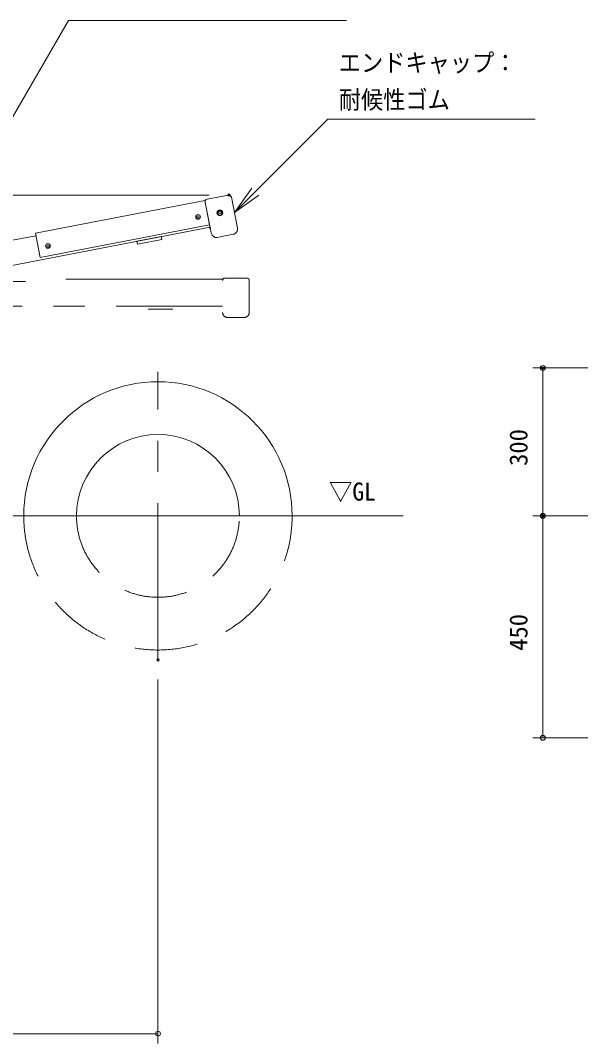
# Model space of a CAD drawing. Units: millimetres at full size, sheet at 1:10; details may follow other scales. Extents: x 5 to 8405, y -9 to 5949.
# Drawn here: x 2688 to 3823, y 1109 to 3184 of the extents above; entities that cross this region are included whole.
import ezdxf
from ezdxf.enums import TextEntityAlignment as Align

# ---------------------------------------------------------------- set-up
doc = ezdxf.new("R2010")
doc.units = ezdxf.units.MM
doc.header["$LTSCALE"] = 10
doc.header["$PDMODE"] = 32
doc.header["$PDSIZE"] = 5
for name, pattern in [('USER1', [19.05, 12.7, -6.35]), ('USER2', [50.8, 31.75, -6.35, 6.35, -6.35]), ('USER3', [63.5, 31.75, -6.35, 6.35, -6.35, 6.35, -6.35])]:
    doc.linetypes.add(name, pattern=pattern)
doc.layers.add('LY_5', color=7, linetype='Continuous', lineweight=0)
doc.layers.add('LY_6', color=7, linetype='Continuous', lineweight=0)
doc.styles.add('ＭＳ ゴシック', font='')
doc.styles.get('ＭＳ ゴシック').set_extended_font_data('MS Gothic')

# ---------------------------------------------------------------- blocks, each defined once
blk = doc.blocks.new('-016-_DOTBLANK')
at = {"color": 7, "linetype": 'Continuous', "lineweight": 0}
blk.add_line((-0.5, 0), (-1, 0), dxfattribs=at)
blk.add_circle((0, 0), 0.5, dxfattribs=at)
blk = doc.blocks.new('-003-_U3')
at = {"color": 7, "linetype": 'Continuous', "lineweight": 0}
for p, q in [((-1, 0.1667), (0, 0)), ((0, 0), (-1, 0)), ((-1, -0.1667), (0, 0))]:
    blk.add_line(p, q, dxfattribs=at)

msp = doc.modelspace()

# ---------------------------------------------------------------- linework, layer by layer
at = {"layer": 'LY_5'}
for p, q in [((3109.91, 2829.78), (3066.71, 2821.45)), ((3115.77, 2825.82), (3127.98, 2762.48)), ((3062.18, 2818.54), (2718.5, 2752.3)), ((3071.64, 2769.45), (3062.18, 2818.54)), ((3062.94, 2814.62), (3062.75, 2815.6)), ((3073.34, 2760.61), (3062.94, 2814.62)), ((2331.49, 2621.69), (3072.59, 2764.54)), ((2727.97, 2703.2), (3071.64, 2769.45)), ((3071.61, 2764.35), (3072.59, 2764.54)), ((3072.17, 2761.4), (3071.61, 2764.35)), ((3073.16, 2761.59), (3072.17, 2761.4)), ((3074.95, 2752.26), (3073.34, 2760.61)), ((1735.56, 2557.75), (2719.45, 2747.39)), ((2718.5, 2752.3), (2727.97, 2703.2)), ((2924.32, 2735.96), (2973.41, 2745.42)), ((2974.55, 2739.53), (2925.45, 2730.07)), ((2973.41, 2745.42), (2974.55, 2739.53)), ((3119.65, 2750.19), (3087.25, 2743.94)), ((2925.45, 2730.07), (2924.32, 2735.96)), ((2277.25, 2179.18), (3464, 2179.18))]:
    msp.add_line(p, q, dxfattribs=at)
at = {"layer": 'LY_5', "linetype": 'USER3'}
for p, q in [((3098, 2659.43), (2748, 2659.43)), ((3147, 2661.43), (3103, 2661.43)), ((3152, 2656.43), (3152, 2591.93)), ((1746, 2654.43), (2748, 2654.43)), ((2247, 2604.43), (3098, 2604.43)), ((2997, 2598.43), (2947, 2598.43)), ((3141.5, 2581.43), (3108.5, 2581.43))]:
    msp.add_line(p, q, dxfattribs=at)
at = {"layer": 'LY_5', "linetype": 'USER2'}
msp.add_line((2967, 1887.18), (2967, 2471.18), dxfattribs=at)
at = {"layer": 'LY_5'}
for centre, radius in [((3048.22, 2785.3), 4.75), ((3048.22, 2785.3), 2.4), ((3092.4, 2793.82), 6), ((3092.4, 2793.82), 4.75), ((3092.4, 2793.82), 2.4), ((2743.82, 2726.63), 4.75), ((2743.82, 2726.63), 2.4)]:
    msp.add_circle(centre, radius, dxfattribs=at)
for centre, radius, start, end in [((3110.86, 2824.87), 5, 10.91, 100.91), ((3067.66, 2816.54), 5, 100.91, 190.91), ((3117.67, 2760.5), 10.5, 280.90994, 10.91), ((3085.26, 2754.25), 10.5, 190.91, 280.90993), ((2967, 2179.18), 272, 0, 180), ((2967, 2179.18), 165.1, 0, 180)]:
    msp.add_arc(centre, radius, start, end, dxfattribs=at)
at = {"layer": 'LY_5', "linetype": 'USER3'}
for centre, radius, start, end in [((3103, 2656.43), 5, 90, 180), ((3147, 2656.43), 5, 0, 90), ((3108.5, 2591.93), 10.5, 180, 269.99993), ((3141.5, 2591.93), 10.5, 269.99994, 0)]:
    msp.add_arc(centre, radius, start, end, dxfattribs=at)
at = {"layer": 'LY_5', "linetype": 'USER1'}
for radius in [272, 165.1]:
    msp.add_arc((2967, 2179.18), radius, 180, 0, dxfattribs=at)
at = {"layer": 'LY_6'}
for p, q in [((2669.04, 2981.42), (2785.9, 3183.83)), ((2785.9, 3183.83), (2805.9, 3183.83)), ((2805.9, 3183.83), (3349.42, 3183.83)), ((3164.3, 2836.58), (3311.55, 2983.83)), ((3311.55, 2983.83), (3331.55, 2983.83)), ((3331.55, 2983.83), (3731.76, 2983.83)), ((3070.86, 2829.87), (535, 2829.87)), ((4247, 2479.18), (3727, 2479.18)), ((3747, 2179.18), (3747, 2479.18)), ((4107, 2179.18), (3727, 2179.18)), ((4107, 2179.18), (3727, 2179.18)), ((3747, 1729.18), (3747, 2179.18)), ((2967, 1847.18), (2967, 1109.18)), ((4107, 1729.18), (3727, 1729.18)), ((2967, 1129.18), (1527, 1129.18))]:
    msp.add_line(p, q, dxfattribs=at)
for p in [(3110.86, 2829.87), (3747, 2479.18), (3747, 2179.18), (2967, 1887.18)]:
    msp.add_point(p, dxfattribs=at)

# ---------------------------------------------------------------- block references
for name, p, xscale, yscale, rotation in [('-003-_U3', (3121.87, 2794.15), 60, 60, 225), ('-016-_DOTBLANK', (3747, 2479.18), 10, 10, 90), ('-016-_DOTBLANK', (3747, 2179.18), 10, 10, 270), ('-016-_DOTBLANK', (3747, 2179.18), 10, 10, 90), ('-016-_DOTBLANK', (3747, 1729.18), 10, 10, 270)]:
    msp.add_blockref(name, p, dxfattribs=dict(at, xscale=xscale, yscale=yscale, rotation=rotation))
at = {"layer": 'LY_6', "xscale": 10, "yscale": 10}
msp.add_blockref('-016-_DOTBLANK', (2967, 1129.18), dxfattribs=at)

# ---------------------------------------------------------------- texts
at = {"layer": 'LY_6', "style": 'ＭＳ ゴシック'}
for s, width, p in [('エンドキャップ：', 0.9, (3333.55, 3068.83)), ('耐候性ゴム', 0.9, (3333.55, 2993.83)), ('▽GL', 0.95, (3313.5, 2199.18))]:
    msp.add_text(s, height=36.66, dxfattribs=dict(at, width=width)).set_placement(p, align=Align.BOTTOM_LEFT)
for s, p in [('300', (3727, 2280.44)), ('450', (3727, 1905.44))]:
    msp.add_text(s, height=36.66, rotation=90, dxfattribs=at).set_placement(p, align=Align.BOTTOM_LEFT)

doc.saveas('drawing.dxf')
